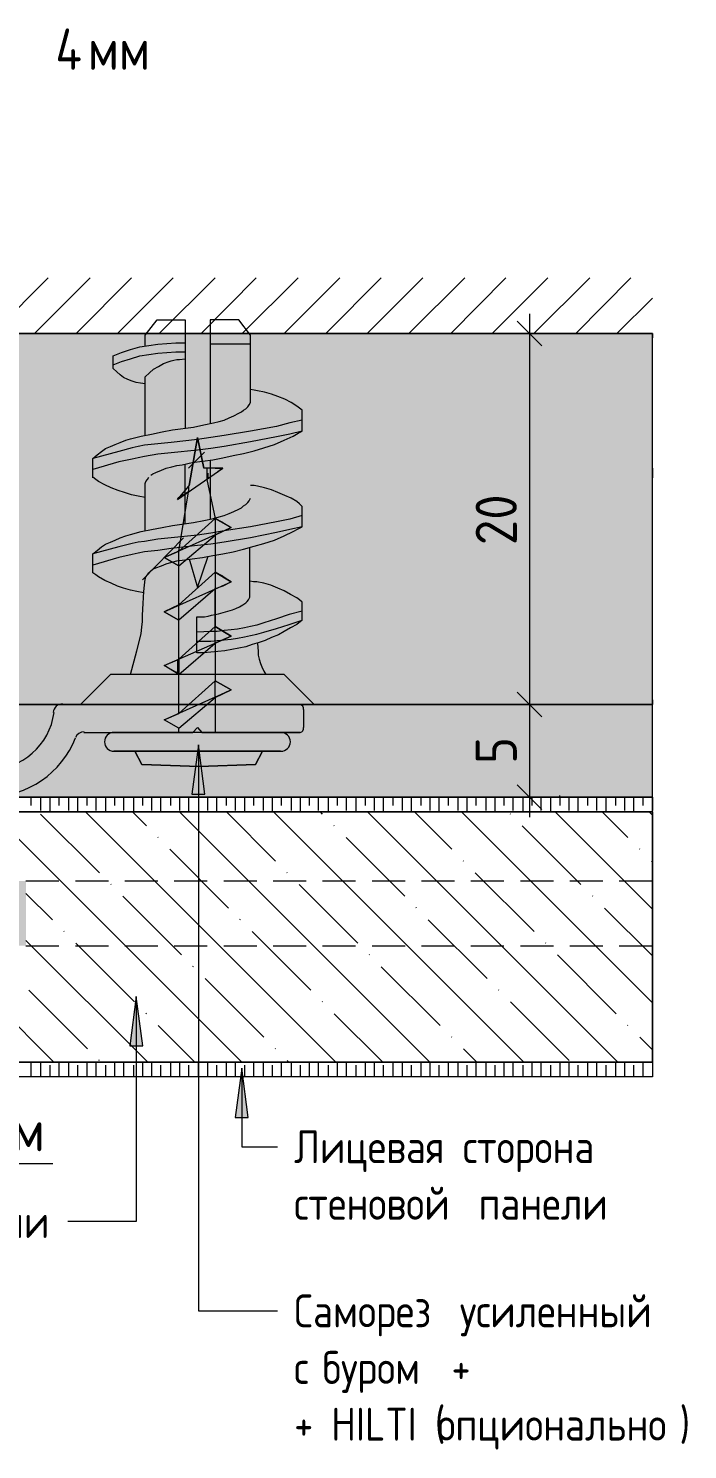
# Model space of a CAD drawing. Header units: millimetres. Extents: x 2518 to 53621, y 2061 to 18648.
# Drawn here: x 20633 to 22633, y 2170 to 6484 of the extents above; entities that cross this region are included whole.
import ezdxf

# ---------------------------------------------------------------- set-up
doc = ezdxf.new("R2010")
doc.units = ezdxf.units.MM
doc.linetypes.add('ADSK_Штрих_ш2 п1', pattern=[150, 100, -50])
for name, color, linetype, lineweight in [('A-ANNO-DIMS', 7, 'Continuous', 9), ('A-ANNO-DIMS-50', 7, 'Continuous', 9), ('A-DETL', 7, 'Continuous', 9), ('A-DETL-5', 7, 'ADSK_Штрих_ш2 п1', 9), ('A-DETL-6', 7, 'Continuous', 5), ('A-DETL-GENF', 7, 'Continuous', 9), ('G-ANNO-TEXT', 7, 'Continuous', 9)]:
    doc.layers.add(name, color=color, linetype=linetype, lineweight=lineweight)
doc.layers.add('A-DETL-GENF-1', color=7, linetype='Continuous', lineweight=9, true_color=0xd2d2d2)
doc.layers.add('A-DETL-GENF-12', color=7, linetype='Continuous', lineweight=9, true_color=0xeeeeee)
doc.styles.add('GOST Common_10', font='GOST_Common.ttf', dxfattribs={"width": 0.9, "height": 100})
doc.styles.add('GOST Common_9', font='GOST_Common.ttf', dxfattribs={"width": 0.9, "height": 125})
doc.styles.add('ISOCPEUR', font='isocpeur.ttf', dxfattribs={"width": 0.9, "height": 125})
doc.dimstyles.new('ISO-2_5_0_9К_БОЛЬШОЙ', dxfattribs={"dimscale": 304.8, "dimtxt": 124.497647, "dimasz": 0.246063, "dimexe": 0.19685, "dimexo": 0.492126, "dimgap": 0, "dimtad": 1, "dimdec": 0, "dimrnd": 10, "dimzin": 0, "dimdsep": 46, "dimtxsty": 'ISOCPEUR', "dimblk1": 'OBLIQUE', "dimblk2": 'OBLIQUE', "dimsah": 1, "dimcen": 0.09, "dimdle": 0.19685, "dimazin": 0, "dimtfac": 1, "dimtdec": 4, "dimtix": 1, "dimtmove": 0, "dimatfit": 3, "dimfxl": 1, "dimtvp": 1, "dimtolj": 1, "dimtzin": 0, "dimarcsym": 2})
doc.dimstyles.new('ISO-2_5_0_9К_БОЛЬШОЙ_1', dxfattribs={"dimscale": 304.8, "dimtxt": 124.497647, "dimasz": 0.246063, "dimexe": 0.19685, "dimexo": 0.492126, "dimgap": 0, "dimtad": 1, "dimdec": 0, "dimrnd": 10, "dimzin": 0, "dimdsep": 46, "dimtxsty": 'ISOCPEUR', "dimblk1": 'OBLIQUE', "dimblk2": 'OBLIQUE', "dimsah": 1, "dimcen": 0.09, "dimdle": 0.19685, "dimazin": 0, "dimtfac": 1, "dimtdec": 4, "dimtix": 1, "dimtmove": 1, "dimatfit": 3, "dimfxl": 1, "dimtvp": 1, "dimtolj": 1, "dimtzin": 0, "dimarcsym": 2})

# ---------------------------------------------------------------- blocks, each defined once
blk = doc.blocks.new('DIMBLOCK35-Узел 8')
at = {"layer": 'A-ANNO-DIMS-50'}
for p, q in [((22153.1, 4491.3), (22153.1, 4089.8)), ((22056.1, 4431.3), (22213.1, 4431.3)), ((22153.1, 4431.3), (22056.1, 4431.3)), ((22056.1, 4149.8), (22213.1, 4149.8)), ((22153.1, 4149.8), (22056.1, 4149.8))]:
    blk.add_line(p, q, dxfattribs=at)
at = {"layer": 'A-ANNO-DIMS-50', "lineweight": 20}
for p, q in [((22153.1, 4431.3), (22115.6, 4468.8)), ((22153.1, 4431.3), (22190.6, 4393.8)), ((22153.1, 4149.8), (22115.6, 4187.3)), ((22153.1, 4149.8), (22190.6, 4112.3))]:
    blk.add_line(p, q, dxfattribs=at)
at = {"layer": 'A-ANNO-DIMS-50', "color": 0, "insert": (21989.8, 4251.1), "char_height": 125, "width": 94.81, "attachment_point": 1, "rotation": 90, "line_spacing_factor": 1.149209, "style": 'ISOCPEUR'}
blk.add_mtext('5\\fISOCPEUR|b0|i0|c254|p34|;\\W.9;\u202c', dxfattribs=at)
blk = doc.blocks.new('_Oblique')
at = {"color": 0, "linetype": 'ByBlock', "lineweight": -2}
blk.add_line((-0.5, -0.5), (0.5, 0.5), dxfattribs=at)
blk = doc.blocks.new('DIMBLOCK37-Узел 8')
at = {"layer": 'A-ANNO-DIMS-50'}
for p, q in [((19556.6, 3267.5), (19556.6, 2977.1)), ((19556.6, 3037.1), (19556.6, 3267.5)), ((19781, 3267.5), (19781, 2977.1)), ((19781, 3037.1), (19781, 3267.5)), ((19496.6, 3037.1), (19841, 3037.1)), ((19766.6, 3037.1), (19668.8, 3037.1)), ((20707.2, 3037.1), (19766.6, 3037.1))]:
    blk.add_line(p, q, dxfattribs=at)
at = {"layer": 'A-ANNO-DIMS-50', "lineweight": 20}
for p, q in [((19556.6, 3037.1), (19594.1, 3074.6)), ((19781, 3037.1), (19818.5, 3074.6)), ((19556.6, 3037.1), (19519.1, 2999.6)), ((19781, 3037.1), (19743.5, 2999.6))]:
    blk.add_line(p, q, dxfattribs=at)
at = {"layer": 'A-ANNO-DIMS-50', "color": 0, "insert": (19816.6, 3200.4), "char_height": 125, "width": 1068.764, "attachment_point": 1, "line_spacing_factor": 1.149209, "style": 'ISOCPEUR'}
blk.add_mtext('Руст - 4 мм', dxfattribs=at)
blk = doc.blocks.new('DIMBLOCK39-Узел 8')
at = {"layer": 'A-ANNO-DIMS-50'}
for p, q in [((22153.1, 5617.4), (22153.1, 4371.3)), ((22056.1, 5557.4), (22213.1, 5557.4)), ((22153.1, 5557.4), (22056.1, 5557.4)), ((22056.1, 4431.3), (22213.1, 4431.3)), ((22153.1, 4431.3), (22056.1, 4431.3))]:
    blk.add_line(p, q, dxfattribs=at)
at = {"layer": 'A-ANNO-DIMS-50', "lineweight": 20}
for p, q in [((22153.1, 5557.4), (22115.6, 5594.9)), ((22153.1, 5557.4), (22190.6, 5519.9)), ((22153.1, 4431.3), (22115.6, 4468.8)), ((22153.1, 4431.3), (22190.6, 4393.8))]:
    blk.add_line(p, q, dxfattribs=at)
at = {"layer": 'A-ANNO-DIMS-50', "color": 0, "insert": (21989.8, 4915.4), "char_height": 125, "width": 189.619, "attachment_point": 1, "rotation": 90, "line_spacing_factor": 1.149209, "style": 'ISOCPEUR'}
blk.add_mtext('20\\fISOCPEUR|b0|i0|c254|p34|;\\W.9;\u202c', dxfattribs=at)

msp = doc.modelspace()

# ---------------------------------------------------------------- hatches: boundary and pattern name
at = {"layer": 'A-DETL-GENF'}
h = msp.add_hatch(dxfattribs=at)
h.set_pattern_fill('FP_10', color=256, style=0, pattern_type=2)
h.set_pattern_definition([(135, (19778.85, 0), (-142.561, -142.561), []), (135, (19921.42, 0), (-142.561, -142.561), [252.016, -50.403, 1.676, -48.727])])
h.paths.add_polyline_path([(19825.452, 3345.4839), (22526.3187, 3345.4839), (22526.3187, 4105.3673), (20007.4853, 4105.3673), (20007.4853, 3895.8173), (20625.552, 3895.8173), (20625.552, 3698.9673), (19825.452, 3698.9673)])
at = {"layer": 'A-DETL-GENF-1'}
h = msp.add_hatch(dxfattribs=at)
h.set_pattern_fill('FP_9', color=256, style=0, pattern_type=2)
h.set_pattern_definition([(0, (19778.853, 0), (60.96, 15.24), [5.029, -40.691, 5.029, -40.691, -243.84]), (0, (19778.853, 0), (60.96, 15.24), [-91.44, 5.029, -86.411, 5.029, -40.691, -106.68]), (0, (19778.853, 0), (60.96, 15.24), [-228.6, 5.029, -25.451, 5.029, -71.171]), (120, (19801.713, 7.62), (-43.678227, 45.17291), [5.029, -40.691, 5.029, -40.691, -243.84]), (120, (19801.713, 7.62), (-43.678227, 45.17291), [-91.44, 5.029, -86.411, 5.029, -40.691, -106.68]), (120, (19801.713, 7.62), (-43.678227, 45.17291), [-228.6, 5.029, -25.451, 5.029, -71.171]), (240, (19809.333, 38.1), (-17.281773, -60.41291), [5.029, -40.691, 5.029, -40.691, -243.84]), (240, (19809.333, 38.1), (-17.281773, -60.41291), [-91.44, 5.029, -86.411, 5.029, -40.691, -106.68]), (240, (19809.333, 38.1), (-17.281773, -60.41291), [-228.6, 5.029, -25.451, 5.029, -71.171])])
h.paths.add_polyline_path([(20007.4853, 4431.3339), (22526.3187, 4431.3339), (22526.3187, 5557.4006), (16811.3187, 5557.4006), (16811.3187, 4431.3339), (19330.152, 4431.3339)])
at = {"layer": 'A-DETL-GENF-12'}
msp.add_hatch(color=256, dxfattribs=at).paths.add_polyline_path([(20007.4853, 3698.9673), (20625.552, 3698.9673), (20625.552, 3895.8173), (20007.4853, 3895.8173), (20007.4853, 4149.8173), (22526.3187, 4149.8173), (22526.3187, 4431.3339), (16811.3187, 4431.3339), (16811.3187, 4149.8173), (19330.152, 4149.8173), (19330.152, 3895.8173), (18712.0853, 3895.8173), (18712.0853, 3698.9673), (19825.452, 3698.9673)])
at = {"layer": 'G-ANNO-TEXT'}
for points in [[(21148.86, 4308.8529), (21129.1121, 4158.8529), (21168.6079, 4158.8529)], [(20960.2955, 3545.2825), (20940.5476, 3395.2825), (20980.0434, 3395.2825)], [(21279.941, 3327.8887), (21260.1931, 3177.8887), (21299.6889, 3177.8887)]]:
    msp.add_hatch(color=256, dxfattribs=at).paths.add_polyline_path(points)

# ---------------------------------------------------------------- linework, layer by layer
at = {"layer": 'A-DETL'}
for p, q in [((20523.952, 5557.4006), (20693.2853, 5726.7339)), ((20650.952, 5557.4006), (20820.2853, 5726.7339)), ((20777.952, 5557.4006), (20945.1687, 5726.7339)), ((20902.8353, 5557.4006), (21072.1687, 5726.7339)), ((21029.8353, 5557.4006), (21199.1687, 5726.7339)), ((21156.8353, 5557.4006), (21324.052, 5726.7339)), ((21281.7187, 5557.4006), (21451.052, 5726.7339)), ((21408.7187, 5557.4006), (21578.052, 5726.7339)), ((21535.7187, 5557.4006), (21702.9353, 5726.7339)), ((21660.602, 5557.4006), (21829.9353, 5726.7339)), ((21787.602, 5557.4006), (21956.9353, 5726.7339)), ((21914.602, 5557.4006), (22081.8187, 5726.7339)), ((22039.4853, 5557.4006), (22208.8187, 5726.7339)), ((22166.4853, 5557.4006), (22335.8187, 5726.7339)), ((22293.4853, 5557.4006), (22460.702, 5726.7339)), ((22418.3687, 5557.4006), (22526.3187, 5665.3506)), ((20987.502, 5553.1673), (21023.4853, 5599.7339)), ((21023.4853, 5599.7339), (21108.152, 5599.7339)), ((21108.152, 5599.7339), (21108.152, 5271.6506)), ((21271.1353, 5599.7339), (21184.352, 5599.7339)), ((21184.352, 5599.7339), (21184.352, 5284.1994)), ((21307.1187, 5553.1673), (21271.1353, 5599.7339)), ((22526.3187, 5557.4006), (16811.3187, 5557.4006)), ((16811.3187, 5557.4006), (22526.3187, 5557.4006)), ((20987.502, 5519.3006), (20987.502, 5553.1673)), ((20998.0853, 5521.4173), (21025.602, 5525.6506)), ((21025.602, 5525.6506), (21053.1187, 5527.7673)), ((21053.1187, 5527.7673), (21080.6353, 5529.8839)), ((21080.6353, 5529.8839), (21108.152, 5529.8839)), ((21307.1187, 5525.6506), (21184.352, 5525.6506)), ((21307.1187, 5347.8506), (21307.1187, 5553.1673)), ((22526.3187, 4431.3339), (22526.3187, 5557.4006)), ((22526.3187, 5557.4006), (22526.3187, 5544.7006)), ((22526.3187, 5544.7006), (22526.3187, 5557.4006)), ((20890.1353, 5489.6673), (20915.5353, 5500.2506)), ((20890.1353, 5451.5673), (20890.1353, 5489.6673)), ((20915.5353, 5500.2506), (20943.052, 5508.7173)), ((20915.5353, 5472.7339), (20943.052, 5481.2006)), ((20943.052, 5508.7173), (20970.5687, 5517.1839)), ((20943.052, 5481.2006), (20970.5687, 5489.6673)), ((20970.5687, 5517.1839), (20998.0853, 5521.4173)), ((20970.5687, 5489.6673), (20998.0853, 5493.9006)), ((20998.0853, 5493.9006), (21025.602, 5498.1339)), ((21025.602, 5498.1339), (21053.1187, 5500.2506)), ((21053.1187, 5500.2506), (21080.6353, 5502.3673)), ((21080.6353, 5502.3673), (21108.152, 5502.3673)), ((21091.2187, 5479.0839), (21108.152, 5481.2006)), ((20890.1353, 5462.1506), (20915.5353, 5472.7339)), ((20900.7187, 5440.9839), (20890.1353, 5451.5673)), ((20911.302, 5432.5173), (20900.7187, 5440.9839)), ((20987.502, 5426.1673), (21000.202, 5438.8673)), ((21000.202, 5438.8673), (21012.902, 5449.4506)), ((21012.902, 5449.4506), (21027.7187, 5457.9173)), ((21027.7187, 5457.9173), (21042.5353, 5466.3839)), ((21042.5353, 5466.3839), (21059.4687, 5472.7339)), ((21059.4687, 5472.7339), (21065.8187, 5474.8506)), ((21065.8187, 5474.8506), (21074.2853, 5476.9673)), ((21074.2853, 5476.9673), (21082.752, 5479.0839)), ((21082.752, 5479.0839), (21091.2187, 5479.0839)), ((20921.8853, 5424.0506), (20911.302, 5432.5173)), ((20934.5853, 5417.7006), (20921.8853, 5424.0506)), ((20947.2853, 5413.4673), (20934.5853, 5417.7006)), ((20959.9853, 5409.2339), (20947.2853, 5413.4673)), ((20972.6853, 5407.1173), (20959.9853, 5409.2339)), ((20987.502, 5405.0006), (20972.6853, 5407.1173)), ((20987.502, 5248.3673), (20987.502, 5426.1673)), ((21317.702, 5385.9506), (21307.1187, 5388.0673)), ((21328.2853, 5383.8339), (21317.702, 5385.9506)), ((21349.452, 5379.6006), (21328.2853, 5383.8339)), ((21370.6187, 5373.2506), (21349.452, 5379.6006)), ((21389.6687, 5366.9006), (21370.6187, 5373.2506)), ((21410.8353, 5358.4339), (21389.6687, 5366.9006)), ((21429.8853, 5347.8506), (21410.8353, 5358.4339)), ((21241.502, 5301.2839), (21256.3187, 5307.6339)), ((21256.3187, 5307.6339), (21271.1353, 5316.1006)), ((21271.1353, 5316.1006), (21279.602, 5320.3339)), ((21279.602, 5320.3339), (21285.952, 5324.5673)), ((21285.952, 5324.5673), (21292.302, 5328.8006)), ((21292.302, 5328.8006), (21298.652, 5335.1506)), ((21298.652, 5335.1506), (21302.8853, 5341.5006)), ((21302.8853, 5341.5006), (21307.1187, 5347.8506)), ((21446.8187, 5337.2673), (21429.8853, 5347.8506)), ((21455.2853, 5330.9173), (21446.8187, 5337.2673)), ((21463.752, 5324.5673), (21455.2853, 5330.9173)), ((21463.752, 5261.0673), (21463.752, 5324.5673)), ((21038.302, 5258.9506), (21070.052, 5265.3006)), ((21070.052, 5265.3006), (21133.552, 5273.7673)), ((21133.552, 5273.7673), (21165.302, 5280.1173)), ((21165.302, 5280.1173), (21194.9353, 5286.4673)), ((21194.9353, 5286.4673), (21211.8687, 5290.7006)), ((21211.8687, 5290.7006), (21226.6853, 5294.9339)), ((21226.6853, 5294.9339), (21241.502, 5301.2839)), ((21385.4353, 5275.8839), (21307.1187, 5261.0673)), ((21425.652, 5286.4673), (21385.4353, 5275.8839)), ((21463.752, 5294.9339), (21425.652, 5286.4673)), ((20881.6687, 5214.5006), (20896.4853, 5220.8506)), ((20896.4853, 5220.8506), (20911.302, 5227.2006)), ((20911.302, 5227.2006), (20928.2353, 5233.5506)), ((20928.2353, 5233.5506), (20943.052, 5237.7839)), ((20943.052, 5237.7839), (20974.802, 5246.2506)), ((20974.802, 5246.2506), (21006.552, 5252.6006)), ((21025.602, 5222.9673), (20985.3853, 5218.7339)), ((21006.552, 5252.6006), (21038.302, 5258.9506)), ((21065.8187, 5227.2006), (21025.602, 5222.9673)), ((21146.252, 5235.6673), (21065.8187, 5227.2006)), ((21146.252, 5242.0173), (21120.852, 5095.9673)), ((21120.852, 5095.9673), (21146.252, 5242.0173)), ((21186.4687, 5242.0173), (21146.252, 5235.6673)), ((21165.302, 5148.8839), (21146.252, 5242.0173)), ((21146.252, 5242.0173), (21165.302, 5148.8839)), ((21226.6853, 5248.3673), (21186.4687, 5242.0173)), ((21307.1187, 5261.0673), (21226.6853, 5248.3673)), ((21307.1187, 5229.3173), (21226.6853, 5214.5006)), ((21385.4353, 5244.1339), (21307.1187, 5229.3173)), ((21347.3353, 5210.2673), (21379.0853, 5220.8506)), ((21379.0853, 5220.8506), (21408.7187, 5233.5506)), ((21425.652, 5252.6006), (21385.4353, 5244.1339)), ((21408.7187, 5233.5506), (21436.2353, 5246.2506)), ((21463.752, 5261.0673), (21425.652, 5252.6006)), ((21436.2353, 5246.2506), (21451.052, 5254.7173)), ((21451.052, 5254.7173), (21463.752, 5261.0673)), ((20907.0687, 5199.6839), (20828.752, 5178.5173)), ((20828.752, 5178.5173), (20841.452, 5189.1006)), ((20828.752, 5121.3673), (20828.752, 5178.5173)), ((20841.452, 5189.1006), (20854.152, 5199.6839)), ((20854.152, 5199.6839), (20866.852, 5208.1506)), ((20866.852, 5208.1506), (20881.6687, 5214.5006)), ((20947.2853, 5210.2673), (20907.0687, 5199.6839)), ((20966.3353, 5214.5006), (20947.2853, 5210.2673)), ((20966.3353, 5180.6339), (20947.2853, 5176.4006)), ((20985.3853, 5218.7339), (20966.3353, 5214.5006)), ((20985.3853, 5184.8673), (20966.3353, 5180.6339)), ((21025.602, 5191.2173), (20985.3853, 5184.8673)), ((21065.8187, 5195.4506), (21025.602, 5191.2173)), ((21146.252, 5203.9173), (21065.8187, 5195.4506)), ((21118.7353, 5148.8839), (21167.4187, 5197.5673)), ((21186.4687, 5208.1506), (21146.252, 5203.9173)), ((21226.6853, 5214.5006), (21186.4687, 5208.1506)), ((21192.8187, 5174.2839), (21222.452, 5180.6339)), ((21222.452, 5180.6339), (21254.202, 5186.9839)), ((21254.202, 5186.9839), (21285.952, 5193.3339)), ((21285.952, 5193.3339), (21317.702, 5201.8006)), ((21317.702, 5201.8006), (21347.3353, 5210.2673)), ((20907.0687, 5167.9339), (20828.752, 5144.6506)), ((20828.752, 5134.0673), (20828.752, 5148.8839)), ((20828.752, 5119.2506), (20828.752, 5134.0673)), ((20947.2853, 5176.4006), (20907.0687, 5167.9339)), ((21010.7853, 5131.9506), (21019.252, 5136.1839)), ((21019.252, 5136.1839), (21036.1853, 5142.5339)), ((21036.1853, 5142.5339), (21051.002, 5148.8839)), ((21051.002, 5148.8839), (21067.9353, 5153.1173)), ((21067.9353, 5153.1173), (21082.752, 5157.3506)), ((21082.752, 5157.3506), (21099.6853, 5159.4673)), ((21084.8687, 5053.6339), (21222.452, 5148.8839)), ((21099.6853, 5159.4673), (21129.3187, 5165.8173)), ((21108.152, 4981.6673), (21108.152, 5161.5839)), ((21129.3187, 5165.8173), (21160.975, 5170.0381)), ((21160.975, 5170.0381), (21192.8187, 5174.2839)), ((21222.452, 5148.8839), (21165.302, 5148.8839)), ((21173.7687, 5148.8839), (21173.7687, 5115.0173)), ((21199.1687, 5148.8839), (21173.7687, 5148.8839)), ((21178.002, 5119.2506), (21178.002, 5134.0673)), ((21184.352, 5172.1673), (21184.352, 4994.2161)), ((21199.1687, 5148.8839), (21207.6353, 5148.8839)), ((21207.6353, 5148.8839), (21222.452, 5148.8839)), ((21222.452, 5148.8839), (21207.6353, 5138.3006)), ((22526.3187, 5134.0673), (22526.3187, 5148.8839)), ((22526.3187, 5148.8839), (22526.3187, 5134.0673)), ((22526.3187, 5119.2506), (22526.3187, 5134.0673)), ((22526.3187, 5134.0673), (22526.3187, 5119.2506)), ((20837.2187, 5115.0173), (20828.752, 5121.3673)), ((20845.6853, 5108.6673), (20837.2187, 5115.0173)), ((20864.7353, 5098.0839), (20845.6853, 5108.6673)), ((20883.7853, 5089.6173), (20864.7353, 5098.0839)), ((20987.502, 5102.3173), (20989.6187, 5108.6673)), ((20987.502, 4958.3839), (20987.502, 5102.3173)), ((20989.6187, 5108.6673), (20993.852, 5115.0173)), ((20993.852, 5115.0173), (20998.0853, 5121.3673)), ((21004.4353, 5127.7173), (21010.7853, 5131.9506)), ((21118.7353, 5093.8506), (21091.2187, 5062.1006)), ((21120.852, 5095.9673), (21118.7353, 5093.8506)), ((21118.7353, 5093.8506), (21118.7353, 5076.9173)), ((21173.7687, 5115.0173), (21199.1687, 4996.4839)), ((21173.7687, 5115.0173), (21199.1687, 4996.4839)), ((21317.702, 5095.9673), (21307.1187, 5095.9673)), ((21328.2853, 5093.8506), (21317.702, 5095.9673)), ((21349.452, 5089.6173), (21328.2853, 5093.8506)), ((22526.3187, 4446.1506), (22526.3187, 5119.2506)), ((20904.952, 5081.1506), (20883.7853, 5089.6173)), ((20924.002, 5074.8006), (20904.952, 5081.1506)), ((20945.1687, 5068.4506), (20924.002, 5074.8006)), ((20966.3353, 5064.2173), (20945.1687, 5068.4506)), ((20987.502, 5059.9839), (20966.3353, 5064.2173)), ((21084.8687, 5053.6339), (21089.102, 5059.9839)), ((21089.102, 5057.8673), (21084.8687, 5053.6339)), ((21089.102, 4897.0006), (21118.7353, 5076.9173)), ((21089.102, 4897.0006), (21118.7353, 5076.9173)), ((21091.2187, 5062.1006), (21089.102, 5059.9839)), ((21091.2187, 5059.9839), (21089.102, 5057.8673)), ((21118.7353, 5076.9173), (21091.2187, 5059.9839)), ((21298.652, 5045.1673), (21302.8853, 5049.4006)), ((21302.8853, 5049.4006), (21307.1187, 5057.8673)), ((21370.6187, 5083.2673), (21349.452, 5089.6173)), ((21389.6687, 5074.8006), (21370.6187, 5083.2673)), ((21410.8353, 5066.3339), (21389.6687, 5074.8006)), ((21429.8853, 5057.8673), (21410.8353, 5066.3339)), ((21446.8187, 5047.2839), (21429.8853, 5057.8673)), ((21211.8687, 5000.7173), (21226.6853, 5004.9506)), ((21226.6853, 5004.9506), (21241.502, 5011.3006)), ((21241.502, 5011.3006), (21256.3187, 5017.6506)), ((21256.3187, 5017.6506), (21271.1353, 5024.0006)), ((21271.1353, 5024.0006), (21279.602, 5028.2339)), ((21279.602, 5028.2339), (21285.952, 5034.5839)), ((21285.952, 5034.5839), (21292.302, 5038.8173)), ((21292.302, 5038.8173), (21298.652, 5045.1673)), ((21463.752, 5004.9506), (21425.652, 4994.3673)), ((21455.2853, 5040.9339), (21446.8187, 5047.2839)), ((21463.752, 5032.4673), (21455.2853, 5040.9339)), ((21463.752, 4971.0839), (21463.752, 5032.4673)), ((20974.802, 4956.2673), (21006.552, 4962.6173)), ((21006.552, 4962.6173), (21038.302, 4968.9673)), ((21038.302, 4968.9673), (21070.052, 4975.3173)), ((21044.652, 4877.9506), (21247.852, 4968.9673)), ((21070.052, 4975.3173), (21133.552, 4983.7839)), ((21199.1687, 4996.4839), (21089.102, 4897.0006)), ((21133.552, 4983.7839), (21165.302, 4990.1339)), ((21165.302, 4990.1339), (21194.9353, 4996.4839)), ((21194.9353, 4996.4839), (21211.8687, 5000.7173)), ((21222.452, 4983.7839), (21199.1687, 4996.4839)), ((21199.1687, 4996.4839), (21199.1687, 4945.6839)), ((21247.852, 4968.9673), (21199.1687, 4996.4839)), ((21199.1687, 4996.4839), (21247.852, 4968.9673)), ((21247.852, 4968.9673), (21199.1687, 4945.6839)), ((21222.452, 4983.7839), (21247.852, 4968.9673)), ((21307.1187, 4971.0839), (21226.6853, 4958.3839)), ((21385.4353, 4985.9006), (21307.1187, 4971.0839)), ((21425.652, 4994.3673), (21385.4353, 4985.9006)), ((21425.652, 4962.6173), (21385.4353, 4954.1506)), ((21463.752, 4971.0839), (21425.652, 4962.6173)), ((21436.2353, 4956.2673), (21451.052, 4964.7339)), ((21451.052, 4964.7339), (21463.752, 4971.0839)), ((20866.852, 4918.1673), (20881.6687, 4924.5173)), ((20881.6687, 4924.5173), (20896.4853, 4930.8673)), ((20896.4853, 4930.8673), (20911.302, 4937.2173)), ((20947.2853, 4920.2839), (20907.0687, 4909.7006)), ((20911.302, 4937.2173), (20928.2353, 4943.5673)), ((20928.2353, 4943.5673), (20943.052, 4947.8006)), ((20943.052, 4947.8006), (20974.802, 4956.2673)), ((20966.3353, 4924.5173), (20947.2853, 4920.2839)), ((20985.3853, 4926.6339), (20966.3353, 4924.5173)), ((20979.0353, 4810.2173), (21103.9187, 4937.2173)), ((21025.602, 4932.9839), (20985.3853, 4926.6339)), ((21065.8187, 4937.2173), (21025.602, 4932.9839)), ((21146.252, 4945.6839), (21065.8187, 4937.2173)), ((21089.102, 4852.5506), (21199.1687, 4945.6839)), ((21186.4687, 4952.0339), (21146.252, 4945.6839)), ((21226.6853, 4958.3839), (21186.4687, 4952.0339)), ((21226.6853, 4924.5173), (21186.4687, 4918.1673)), ((21199.1687, 4945.6839), (21199.1687, 4833.5006)), ((21199.1687, 4945.6839), (21199.1687, 4833.5006)), ((21307.1187, 4937.2173), (21226.6853, 4924.5173)), ((21385.4353, 4954.1506), (21307.1187, 4937.2173)), ((21317.702, 4911.8173), (21347.3353, 4920.2839)), ((21347.3353, 4920.2839), (21379.0853, 4930.8673)), ((21379.0853, 4930.8673), (21408.7187, 4943.5673)), ((21408.7187, 4943.5673), (21436.2353, 4956.2673)), ((20907.0687, 4909.7006), (20828.752, 4888.5339)), ((20828.752, 4888.5339), (20841.452, 4899.1173)), ((20828.752, 4831.3839), (20828.752, 4888.5339)), ((20907.0687, 4877.9506), (20828.752, 4854.6673)), ((20841.452, 4899.1173), (20854.152, 4909.7006)), ((20854.152, 4909.7006), (20866.852, 4918.1673)), ((20947.2853, 4886.4173), (20907.0687, 4877.9506)), ((20966.3353, 4890.6506), (20947.2853, 4886.4173)), ((20985.3853, 4894.8839), (20966.3353, 4890.6506)), ((21025.602, 4899.1173), (20985.3853, 4894.8839)), ((21065.8187, 4905.4673), (21025.602, 4899.1173)), ((21089.102, 4897.0006), (21044.652, 4877.9506)), ((21044.652, 4877.9506), (21089.102, 4897.0006)), ((21089.102, 4897.0006), (21044.652, 4877.9506)), ((21044.652, 4877.9506), (21089.102, 4897.0006)), ((21044.652, 4877.9506), (21089.102, 4852.5506)), ((21089.102, 4852.5506), (21044.652, 4877.9506)), ((21089.102, 4852.5506), (21044.652, 4877.9506)), ((21146.252, 4913.9339), (21065.8187, 4905.4673)), ((21089.102, 4852.5506), (21089.102, 4897.0006)), ((21129.3187, 4873.7173), (21161.0687, 4877.9506)), ((21186.4687, 4918.1673), (21146.252, 4913.9339)), ((21146.252, 4786.9339), (21178.002, 4882.1839)), ((21161.0687, 4877.9506), (21192.8187, 4884.3006)), ((21192.8187, 4884.3006), (21222.452, 4888.5339)), ((21222.452, 4888.5339), (21254.202, 4894.8839)), ((21254.202, 4894.8839), (21285.952, 4903.3506)), ((21285.952, 4903.3506), (21317.702, 4911.8173)), ((21305.002, 4757.3006), (21305.002, 4907.5839)), ((20998.0853, 4831.3839), (21004.4353, 4837.7339)), ((21004.4353, 4837.7339), (21010.7853, 4841.9673)), ((21010.7853, 4841.9673), (21019.252, 4846.2006)), ((21019.252, 4846.2006), (21036.1853, 4852.5506)), ((21036.1853, 4852.5506), (21051.002, 4858.9006)), ((21051.002, 4858.9006), (21067.9353, 4863.1339)), ((21067.9353, 4863.1339), (21082.752, 4867.3673)), ((21082.752, 4867.3673), (21099.6853, 4869.4839)), ((21089.102, 4734.0173), (21089.102, 4852.5506)), ((21089.102, 4734.0173), (21089.102, 4852.5506)), ((21199.1687, 4833.5006), (21089.102, 4734.0173)), ((21099.6853, 4869.4839), (21129.3187, 4873.7173)), ((21120.852, 4873.7173), (21146.252, 4786.9339)), ((21199.1687, 4833.5006), (21199.1687, 4782.7006)), ((21222.452, 4820.8006), (21199.1687, 4833.5006)), ((21247.852, 4803.8673), (21199.1687, 4833.5006)), ((21199.1687, 4833.5006), (21247.852, 4803.8673)), ((20837.2187, 4825.0339), (20828.752, 4831.3839)), ((20845.6853, 4818.6839), (20837.2187, 4825.0339)), ((20864.7353, 4808.1006), (20845.6853, 4818.6839)), ((20883.7853, 4799.6339), (20864.7353, 4808.1006)), ((20902.8353, 4791.1673), (20883.7853, 4799.6339)), ((20921.8853, 4784.8173), (20902.8353, 4791.1673)), ((20983.2687, 4774.2339), (20985.3853, 4793.2839)), ((20985.3853, 4793.2839), (20987.502, 4812.3339)), ((20987.502, 4812.3339), (20989.6187, 4818.6839)), ((20989.6187, 4818.6839), (20993.852, 4825.0339)), ((20993.852, 4825.0339), (20998.0853, 4831.3839)), ((21044.652, 4712.8506), (21247.852, 4803.8673)), ((21222.452, 4791.1673), (21199.1687, 4782.7006)), ((21222.452, 4820.8006), (21247.852, 4803.8673)), ((21247.852, 4803.8673), (21222.452, 4791.1673)), ((21315.5853, 4803.8673), (21305.002, 4805.9839)), ((21326.1687, 4803.8673), (21315.5853, 4803.8673)), ((21347.3353, 4799.6339), (21326.1687, 4803.8673)), ((21368.502, 4793.2839), (21347.3353, 4799.6339)), ((21389.6687, 4784.8173), (21368.502, 4793.2839)), ((20943.052, 4778.4673), (20921.8853, 4784.8173)), ((20962.102, 4774.2339), (20943.052, 4778.4673)), ((20983.2687, 4770.0006), (20962.102, 4774.2339)), ((20981.152, 4738.2506), (20983.2687, 4774.2339)), ((21199.1687, 4782.7006), (21089.102, 4687.4506)), ((21199.1687, 4668.4006), (21199.1687, 4782.7006)), ((21199.1687, 4782.7006), (21199.1687, 4668.4006)), ((21296.5353, 4744.6006), (21300.7687, 4748.8339)), ((21300.7687, 4748.8339), (21302.8853, 4753.0673)), ((21302.8853, 4753.0673), (21305.002, 4757.3006)), ((21408.7187, 4776.3506), (21389.6687, 4784.8173)), ((21427.7687, 4765.7673), (21408.7187, 4776.3506)), ((21446.8187, 4755.1839), (21427.7687, 4765.7673)), ((21455.2853, 4748.8339), (21446.8187, 4755.1839)), ((21463.752, 4742.4839), (21455.2853, 4748.8339)), ((20979.0353, 4702.2673), (20981.152, 4738.2506)), ((21089.102, 4734.0173), (21044.652, 4712.8506)), ((21044.652, 4712.8506), (21089.102, 4734.0173)), ((21089.102, 4734.0173), (21044.652, 4712.8506)), ((21044.652, 4712.8506), (21089.102, 4687.4506)), ((21089.102, 4687.4506), (21044.652, 4712.8506)), ((21089.102, 4687.4506), (21044.652, 4712.8506)), ((21089.102, 4687.4506), (21089.102, 4734.0173)), ((21188.5853, 4702.2673), (21199.1687, 4704.3839)), ((21199.1687, 4704.3839), (21209.752, 4706.5006)), ((21209.752, 4706.5006), (21230.9187, 4712.8506)), ((21230.9187, 4712.8506), (21252.0853, 4719.2006)), ((21252.0853, 4719.2006), (21262.6687, 4723.4339)), ((21262.6687, 4723.4339), (21273.252, 4727.6673)), ((21273.252, 4727.6673), (21283.8353, 4734.0173)), ((21283.8353, 4734.0173), (21292.302, 4740.3673)), ((21292.302, 4740.3673), (21296.5353, 4744.6006)), ((21423.5353, 4704.3839), (21385.4353, 4691.6839)), ((21463.752, 4714.9673), (21423.5353, 4704.3839)), ((21463.752, 4687.4506), (21463.752, 4742.4839)), ((20974.802, 4647.2339), (20976.9187, 4666.2839)), ((20976.9187, 4666.2839), (20979.0353, 4683.2173)), ((20979.0353, 4683.2173), (20979.0353, 4702.2673)), ((21089.102, 4568.9173), (21089.102, 4687.4506)), ((21089.102, 4568.9173), (21089.102, 4687.4506)), ((21199.1687, 4668.4006), (21089.102, 4568.9173)), ((21144.1353, 4587.9673), (21144.1353, 4698.0339)), ((21144.1353, 4698.0339), (21167.4187, 4698.0339)), ((21167.4187, 4698.0339), (21178.002, 4700.1506)), ((21178.002, 4700.1506), (21188.5853, 4702.2673)), ((21199.1687, 4617.6006), (21199.1687, 4668.4006)), ((21199.1687, 4668.4006), (21247.852, 4638.7673)), ((21247.852, 4638.7673), (21199.1687, 4668.4006)), ((21199.1687, 4668.4006), (21247.852, 4638.7673)), ((21266.902, 4659.9339), (21247.852, 4657.8173)), ((21288.0687, 4664.1673), (21266.902, 4659.9339)), ((21307.1187, 4668.4006), (21288.0687, 4664.1673)), ((21326.1687, 4672.6339), (21307.1187, 4668.4006)), ((21347.3353, 4678.9839), (21326.1687, 4672.6339)), ((21385.4353, 4691.6839), (21347.3353, 4678.9839)), ((21347.3353, 4651.4673), (21385.4353, 4662.0506)), ((21385.4353, 4662.0506), (21423.5353, 4674.7506)), ((21427.7687, 4664.1673), (21408.7187, 4653.5839)), ((21423.5353, 4674.7506), (21463.752, 4687.4506)), ((21446.8187, 4674.7506), (21427.7687, 4664.1673)), ((21463.752, 4687.4506), (21446.8187, 4674.7506)), ((20962.102, 4594.3173), (20970.5687, 4630.3006)), ((20970.5687, 4630.3006), (20974.802, 4647.2339)), ((21044.652, 4549.8673), (21247.852, 4638.7673)), ((21089.102, 4522.3506), (21199.1687, 4617.6006)), ((21186.4687, 4653.5839), (21144.1353, 4651.4673)), ((21144.1353, 4623.9506), (21186.4687, 4623.9506)), ((21205.5187, 4653.5839), (21186.4687, 4653.5839)), ((21186.4687, 4623.9506), (21205.5187, 4626.0673)), ((21247.852, 4638.7673), (21199.1687, 4617.6006)), ((21199.1687, 4617.6006), (21247.852, 4638.7673)), ((21247.852, 4638.7673), (21199.1687, 4617.6006)), ((21247.852, 4638.7673), (21199.1687, 4617.6006)), ((21199.1687, 4617.6006), (21199.1687, 4503.3006)), ((21199.1687, 4617.6006), (21199.1687, 4503.3006)), ((21226.6853, 4655.7006), (21205.5187, 4653.5839)), ((21205.5187, 4626.0673), (21226.6853, 4628.1839)), ((21247.852, 4657.8173), (21226.6853, 4655.7006)), ((21226.6853, 4628.1839), (21247.852, 4630.3006)), ((21247.852, 4630.3006), (21266.902, 4632.4173)), ((21266.902, 4632.4173), (21288.0687, 4636.6506)), ((21288.0687, 4636.6506), (21307.1187, 4640.8839)), ((21307.1187, 4640.8839), (21326.1687, 4645.1173)), ((21332.5187, 4619.7173), (21311.352, 4613.3673)), ((21326.1687, 4645.1173), (21347.3353, 4651.4673)), ((21328.2853, 4617.6006), (21330.402, 4592.2006)), ((21351.5687, 4626.0673), (21332.5187, 4619.7173)), ((21370.6187, 4634.5339), (21351.5687, 4626.0673)), ((21391.7853, 4643.0006), (21370.6187, 4634.5339)), ((21408.7187, 4653.5839), (21391.7853, 4643.0006)), ((20943.052, 4522.3506), (20962.102, 4594.3173)), ((21165.302, 4587.9673), (21144.1353, 4587.9673)), ((21186.4687, 4590.0839), (21165.302, 4587.9673)), ((21207.6353, 4592.2006), (21186.4687, 4590.0839)), ((21228.802, 4594.3173), (21207.6353, 4592.2006)), ((21249.9687, 4598.5506), (21228.802, 4594.3173)), ((21271.1353, 4602.7839), (21249.9687, 4598.5506)), ((21292.302, 4607.0173), (21271.1353, 4602.7839)), ((21311.352, 4613.3673), (21292.302, 4607.0173)), ((21330.402, 4592.2006), (21330.402, 4581.6173)), ((21330.402, 4581.6173), (21332.5187, 4568.9173)), ((21044.652, 4549.8673), (21089.102, 4568.9173)), ((21044.652, 4549.8673), (21084.8687, 4566.8006)), ((21084.8687, 4526.5839), (21044.652, 4549.8673)), ((21089.102, 4522.3506), (21044.652, 4549.8673)), ((21089.102, 4522.3506), (21044.652, 4549.8673)), ((21084.8687, 4526.5839), (21089.102, 4568.9173)), ((21089.102, 4568.9173), (21084.8687, 4566.8006)), ((21084.8687, 4526.5839), (21089.102, 4568.9173)), ((21084.8687, 4566.8006), (21084.8687, 4526.5839)), ((21084.8687, 4566.8006), (21084.8687, 4526.5839)), ((21089.102, 4568.9173), (21089.102, 4522.3506)), ((21332.5187, 4568.9173), (21336.752, 4556.2173)), ((21336.752, 4556.2173), (21340.9853, 4545.6339)), ((21340.9853, 4545.6339), (21347.3353, 4532.9339)), ((21347.3353, 4532.9339), (21353.6853, 4522.3506)), ((20881.6687, 4522.3506), (20790.652, 4431.3339)), ((21408.7187, 4522.3506), (20881.6687, 4522.3506)), ((21089.102, 4522.3506), (21084.8687, 4526.5839)), ((21089.102, 4403.8173), (21089.102, 4522.3506)), ((21089.102, 4403.8173), (21089.102, 4522.3506)), ((21199.1687, 4503.3006), (21089.102, 4403.8173)), ((21199.1687, 4452.5006), (21199.1687, 4503.3006)), ((21199.1687, 4503.3006), (21247.852, 4475.7839)), ((21247.852, 4475.7839), (21199.1687, 4503.3006)), ((21199.1687, 4503.3006), (21247.852, 4475.7839)), ((21499.7353, 4431.3339), (21408.7187, 4522.3506)), ((21044.652, 4384.7673), (21247.852, 4475.7839)), ((21089.102, 4359.3673), (21199.1687, 4452.5006)), ((21089.102, 4431.3339), (21089.102, 4446.1506)), ((21247.852, 4475.7839), (21199.1687, 4452.5006)), ((21199.1687, 4452.5006), (21247.852, 4475.7839)), ((21247.852, 4475.7839), (21199.1687, 4452.5006)), ((21247.852, 4475.7839), (21199.1687, 4452.5006)), ((21199.1687, 4452.5006), (21199.1687, 4346.6673)), ((21199.1687, 4452.5006), (21199.1687, 4346.6673)), ((22526.3187, 4446.1506), (22526.3187, 4431.3339)), ((22526.3187, 4431.3339), (22526.3187, 4446.1506)), ((16811.3187, 4431.3339), (22526.3187, 4431.3339)), ((22526.3187, 4431.3339), (16811.3187, 4431.3339)), ((22526.3187, 4431.3339), (16811.3187, 4431.3339)), ((16811.3187, 4431.3339), (22526.3187, 4431.3339)), ((22526.3187, 4431.3339), (16811.3187, 4431.3339)), ((20729.2687, 4431.3339), (21459.5187, 4431.3339)), ((20731.3853, 4431.3339), (20729.2687, 4431.3339)), ((21459.5187, 4431.3339), (20731.3853, 4431.3339)), ((20731.3853, 4431.3339), (21457.402, 4431.3339)), ((21459.5187, 4431.3339), (20731.3853, 4431.3339)), ((21457.402, 4431.3339), (20731.3853, 4431.3339)), ((20731.3853, 4431.3339), (20733.502, 4431.3339)), ((20733.502, 4431.3339), (21457.402, 4431.3339)), ((21457.402, 4431.3339), (20733.502, 4431.3339)), ((20733.502, 4431.3339), (21457.402, 4431.3339)), ((20733.502, 4431.3339), (21457.402, 4431.3339)), ((20735.6187, 4431.3339), (20733.502, 4431.3339)), ((20735.6187, 4431.3339), (21455.2853, 4431.3339)), ((21457.402, 4431.3339), (20735.6187, 4431.3339)), ((21457.402, 4431.3339), (20735.6187, 4431.3339)), ((20735.6187, 4431.3339), (21455.2853, 4431.3339)), ((20790.652, 4431.3339), (21499.7353, 4431.3339)), ((21044.652, 4384.7673), (21089.102, 4403.8173)), ((21455.2853, 4431.3339), (21457.402, 4431.3339)), ((21457.402, 4431.3339), (21459.5187, 4431.3339)), ((21467.9853, 4416.5173), (21467.9853, 4361.4839)), ((21895.552, 4431.3339), (21906.1353, 4431.3339)), ((22526.3187, 4149.8173), (22526.3187, 4431.3339)), ((22526.3187, 4149.8173), (22526.3187, 4431.3339)), ((21089.102, 4359.3673), (21044.652, 4384.7673)), ((21089.102, 4359.3673), (21044.652, 4384.7673)), ((21089.102, 4346.6673), (21089.102, 4359.3673)), ((21089.102, 4346.6673), (21089.102, 4359.3673)), ((21131.4353, 4346.6673), (21146.252, 4361.4839)), ((21146.252, 4361.4839), (21158.952, 4346.6673)), ((20801.2353, 4346.6673), (21131.4353, 4346.6673)), ((21398.1353, 4346.6673), (20892.252, 4346.6673)), ((20892.252, 4346.6673), (21089.102, 4346.6673)), ((21158.952, 4346.6673), (21285.952, 4346.6673)), ((21457.402, 4346.6673), (21158.952, 4346.6673)), ((21158.952, 4346.6673), (21455.2853, 4346.6673)), ((21455.2853, 4346.6673), (21158.952, 4346.6673)), ((21158.952, 4346.6673), (21455.2853, 4346.6673)), ((21158.952, 4346.6673), (21454.1385, 4346.6673)), ((21454.1385, 4346.6673), (21158.952, 4346.6673)), ((21199.1687, 4346.6673), (21398.1353, 4346.6673)), ((21285.952, 4346.6673), (21300.7687, 4346.6673)), ((21300.7687, 4346.6673), (21313.4687, 4346.6673)), ((21313.4687, 4346.6673), (21455.2853, 4346.6673)), ((21455.2853, 4346.6673), (21457.402, 4346.6673)), ((20892.252, 4289.5173), (21343.102, 4289.5173)), ((20955.752, 4289.5173), (20892.252, 4289.5173)), ((21343.102, 4289.5173), (20955.752, 4289.5173)), ((20955.752, 4289.5173), (20976.9187, 4249.3006)), ((20976.9187, 4249.3006), (20955.752, 4289.5173)), ((21321.9353, 4249.3006), (21343.102, 4289.5173)), ((21343.102, 4289.5173), (21321.9353, 4249.3006)), ((21343.102, 4289.5173), (21398.1353, 4289.5173)), ((21398.1353, 4289.5173), (21343.102, 4289.5173)), ((20976.9187, 4249.3006), (21150.4853, 4242.9506)), ((21150.4853, 4242.9506), (20976.9187, 4249.3006)), ((21150.4853, 4242.9506), (21321.9353, 4249.3006)), ((21321.9353, 4249.3006), (21150.4853, 4242.9506)), ((20005.3687, 4149.8173), (22526.3187, 4149.8173)), ((22526.3187, 4149.8173), (20005.3687, 4149.8173)), ((20007.4853, 4149.8173), (22526.3187, 4149.8173)), ((20640.3687, 4149.8173), (20640.3687, 4124.4173)), ((20670.002, 4149.8173), (20670.002, 4109.6006)), ((20697.5187, 4149.8173), (20697.5187, 4105.3673)), ((20725.0353, 4149.8173), (20725.0353, 4124.4173)), ((20754.6687, 4149.8173), (20754.6687, 4109.6006)), ((20782.1853, 4149.8173), (20782.1853, 4105.3673)), ((20809.702, 4149.8173), (20809.702, 4124.4173)), ((20837.2187, 4149.8173), (20837.2187, 4109.6006)), ((20866.852, 4149.8173), (20866.852, 4105.3673)), ((20894.3687, 4149.8173), (20894.3687, 4124.4173)), ((20921.8853, 4149.8173), (20921.8853, 4109.6006)), ((20951.5187, 4149.8173), (20951.5187, 4105.3673)), ((20979.0353, 4149.8173), (20979.0353, 4124.4173)), ((21006.552, 4149.8173), (21006.552, 4109.6006)), ((21034.0687, 4149.8173), (21034.0687, 4105.3673)), ((21063.702, 4149.8173), (21063.702, 4124.4173)), ((21091.2187, 4149.8173), (21091.2187, 4109.6006)), ((21118.7353, 4149.8173), (21118.7353, 4105.3673)), ((21175.8853, 4149.8173), (21175.8853, 4109.6006)), ((21203.402, 4149.8173), (21203.402, 4105.3673)), ((21233.0353, 4149.8173), (21233.0353, 4124.4173)), ((21260.552, 4149.8173), (21260.552, 4109.6006)), ((21288.0687, 4149.8173), (21288.0687, 4105.3673)), ((21315.5853, 4149.8173), (21315.5853, 4124.4173)), ((21345.2187, 4149.8173), (21345.2187, 4109.6006)), ((21372.7353, 4149.8173), (21372.7353, 4105.3673)), ((21400.252, 4149.8173), (21400.252, 4124.4173)), ((21429.8853, 4149.8173), (21429.8853, 4109.6006)), ((21457.402, 4149.8173), (21457.402, 4105.3673)), ((21484.9187, 4149.8173), (21484.9187, 4124.4173)), ((21512.4353, 4149.8173), (21512.4353, 4109.6006)), ((21542.0687, 4149.8173), (21542.0687, 4105.3673)), ((21569.5853, 4149.8173), (21569.5853, 4124.4173)), ((21597.102, 4149.8173), (21597.102, 4109.6006)), ((21626.7353, 4149.8173), (21626.7353, 4105.3673)), ((21654.252, 4149.8173), (21654.252, 4124.4173)), ((21681.7687, 4149.8173), (21681.7687, 4109.6006)), ((21709.2853, 4149.8173), (21709.2853, 4105.3673)), ((21738.9187, 4149.8173), (21738.9187, 4124.4173)), ((21766.4353, 4149.8173), (21766.4353, 4109.6006)), ((21793.952, 4149.8173), (21793.952, 4105.3673)), ((21823.5853, 4149.8173), (21823.5853, 4124.4173)), ((21851.102, 4149.8173), (21851.102, 4109.6006)), ((21878.6187, 4149.8173), (21878.6187, 4105.3673)), ((21906.1353, 4149.8173), (21906.1353, 4124.4173)), ((21935.7687, 4149.8173), (21935.7687, 4109.6006)), ((21963.2853, 4149.8173), (21963.2853, 4105.3673)), ((21990.802, 4149.8173), (21990.802, 4124.4173)), ((22020.4353, 4149.8173), (22020.4353, 4109.6006)), ((22047.952, 4149.8173), (22047.952, 4105.3673)), ((22075.4687, 4149.8173), (22075.4687, 4124.4173)), ((22102.9853, 4149.8173), (22102.9853, 4109.6006)), ((22132.6187, 4149.8173), (22132.6187, 4105.3673)), ((22160.1353, 4149.8173), (22160.1353, 4124.4173)), ((22187.652, 4149.8173), (22187.652, 4109.6006)), ((22217.2853, 4149.8173), (22217.2853, 4105.3673)), ((22244.802, 4149.8173), (22244.802, 4154.8173)), ((22244.802, 4149.8173), (22244.802, 4124.4173)), ((22272.3187, 4149.8173), (22272.3187, 4109.6006)), ((22299.8353, 4149.8173), (22299.8353, 4105.3673)), ((22329.4687, 4149.8173), (22329.4687, 4124.4173)), ((22356.9853, 4149.8173), (22356.9853, 4109.6006)), ((22384.502, 4149.8173), (22384.502, 4105.3673)), ((22414.1353, 4149.8173), (22414.1353, 4124.4173)), ((22441.652, 4149.8173), (22441.652, 4109.6006)), ((22469.1687, 4149.8173), (22469.1687, 4105.3673)), ((22496.6853, 4149.8173), (22496.6853, 4124.4173)), ((22526.3187, 4149.8173), (22526.3187, 4109.6006)), ((22526.3187, 4105.3673), (22526.3187, 4149.8173)), ((20005.3687, 4105.3673), (22526.3187, 4105.3673)), ((20005.3687, 4105.3673), (22526.3187, 4105.3673)), ((22526.3187, 4105.3673), (20007.4853, 4105.3673)), ((22526.3187, 3345.4839), (22526.3187, 4105.3673)), ((22526.3187, 4105.3673), (22526.3187, 3345.4839)), ((22526.3187, 3698.9673), (22526.3187, 3895.8173)), ((19825.452, 3345.4839), (22526.3187, 3345.4839)), ((22526.3187, 3345.4839), (19825.452, 3345.4839)), ((19825.452, 3345.4839), (22526.3187, 3345.4839)), ((20640.3687, 3345.4839), (20640.3687, 3301.0339)), ((20670.002, 3345.4839), (20670.002, 3301.0339)), ((20697.5187, 3337.0173), (20697.5187, 3301.0339)), ((20725.0353, 3345.4839), (20725.0353, 3301.0339)), ((20754.6687, 3345.4839), (20754.6687, 3301.0339)), ((20782.1853, 3337.0173), (20782.1853, 3301.0339)), ((20809.702, 3345.4839), (20809.702, 3301.0339)), ((20837.2187, 3345.4839), (20837.2187, 3301.0339)), ((20866.852, 3337.0173), (20866.852, 3301.0339)), ((20894.3687, 3345.4839), (20894.3687, 3301.0339)), ((20921.8853, 3345.4839), (20921.8853, 3301.0339)), ((20951.5187, 3337.0173), (20951.5187, 3301.0339)), ((20979.0353, 3345.4839), (20979.0353, 3301.0339)), ((21006.552, 3345.4839), (21006.552, 3301.0339)), ((21034.0687, 3337.0173), (21034.0687, 3301.0339)), ((21063.702, 3345.4839), (21063.702, 3301.0339)), ((21091.2187, 3345.4839), (21091.2187, 3301.0339)), ((21118.7353, 3337.0173), (21118.7353, 3301.0339)), ((21148.3687, 3345.4839), (21148.3687, 3301.0339)), ((21175.8853, 3345.4839), (21175.8853, 3301.0339)), ((21203.402, 3337.0173), (21203.402, 3301.0339)), ((21233.0353, 3345.4839), (21233.0353, 3301.0339)), ((21260.552, 3345.4839), (21260.552, 3301.0339)), ((21288.0687, 3337.0173), (21288.0687, 3301.0339)), ((21315.5853, 3345.4839), (21315.5853, 3301.0339)), ((21345.2187, 3345.4839), (21345.2187, 3301.0339)), ((21372.7353, 3337.0173), (21372.7353, 3301.0339)), ((21400.252, 3345.4839), (21400.252, 3301.0339)), ((21429.8853, 3345.4839), (21429.8853, 3301.0339)), ((21457.402, 3337.0173), (21457.402, 3301.0339)), ((21484.9187, 3345.4839), (21484.9187, 3301.0339)), ((21512.4353, 3345.4839), (21512.4353, 3301.0339)), ((21542.0687, 3337.0173), (21542.0687, 3301.0339)), ((21569.5853, 3345.4839), (21569.5853, 3301.0339)), ((21597.102, 3345.4839), (21597.102, 3301.0339)), ((21626.7353, 3337.0173), (21626.7353, 3301.0339)), ((21654.252, 3345.4839), (21654.252, 3301.0339)), ((21681.7687, 3345.4839), (21681.7687, 3301.0339)), ((21709.2853, 3337.0173), (21709.2853, 3301.0339)), ((21738.9187, 3345.4839), (21738.9187, 3301.0339)), ((21766.4353, 3345.4839), (21766.4353, 3301.0339)), ((21793.952, 3337.0173), (21793.952, 3301.0339)), ((21823.5853, 3345.4839), (21823.5853, 3301.0339)), ((21851.102, 3345.4839), (21851.102, 3301.0339)), ((21878.6187, 3337.0173), (21878.6187, 3301.0339)), ((21906.1353, 3345.4839), (21906.1353, 3301.0339)), ((21935.7687, 3345.4839), (21935.7687, 3301.0339)), ((21963.2853, 3337.0173), (21963.2853, 3301.0339)), ((21990.802, 3345.4839), (21990.802, 3301.0339)), ((22020.4353, 3345.4839), (22020.4353, 3301.0339)), ((22047.952, 3337.0173), (22047.952, 3301.0339)), ((22075.4687, 3345.4839), (22075.4687, 3301.0339)), ((22102.9853, 3345.4839), (22102.9853, 3301.0339)), ((22132.6187, 3337.0173), (22132.6187, 3301.0339)), ((22160.1353, 3345.4839), (22160.1353, 3301.0339)), ((22187.652, 3345.4839), (22187.652, 3301.0339)), ((22217.2853, 3337.0173), (22217.2853, 3301.0339)), ((22244.802, 3345.4839), (22244.802, 3301.0339)), ((22272.3187, 3345.4839), (22272.3187, 3301.0339)), ((22299.8353, 3337.0173), (22299.8353, 3301.0339)), ((22329.4687, 3345.4839), (22329.4687, 3301.0339)), ((22356.9853, 3345.4839), (22356.9853, 3301.0339)), ((22384.502, 3337.0173), (22384.502, 3301.0339)), ((22414.1353, 3345.4839), (22414.1353, 3301.0339)), ((22441.652, 3345.4839), (22441.652, 3301.0339)), ((22469.1687, 3337.0173), (22469.1687, 3301.0339)), ((22496.6853, 3345.4839), (22496.6853, 3301.0339)), ((22526.3187, 3345.4839), (22526.3187, 3301.0339)), ((22526.3187, 3345.4839), (22526.3187, 3301.0339)), ((22526.3187, 3301.0339), (19825.452, 3301.0339)), ((22526.3187, 3301.0339), (19825.452, 3301.0339))]:
    msp.add_line(p, q, dxfattribs=at)
for centre, radius, start, end in [((20514.427, 4432.3923), 197.9083, 269.7390778, 352.5677501), ((20736.677, 4404.8756), 28.575, 90.0000149, 174.6441668), ((21454.7562, 4418.1048), 13.3241, 353.1572266, 83.1572266), ((21455.2853, 4359.3673), 12.8752, 279.4623222, 9.4623222), ((20514.427, 4432.3922), 280.4583, 270.0000242, 338.7304738), ((20802.2937, 4320.2089), 28.575, 90.0000309, 158.1207186), ((20892.3013, 4318.0922), 28.575, 90.0988788, 180.000017), ((20892.3013, 4318.0922), 28.575, 179.9999972, 269.9011212), ((21399.1937, 4318.0923), 28.575, 0, 90), ((21399.1937, 4318.0923), 28.575, 0, 90), ((21399.1937, 4318.0923), 28.575, 270, 0), ((21399.1937, 4318.0923), 28.575, 270, 0)]:
    msp.add_arc(centre, radius, start, end, dxfattribs=at)
at = {"layer": 'A-DETL-5'}
for p, q in [((20625.552, 3895.8173), (22526.3187, 3895.8173)), ((20625.552, 3698.9673), (22526.3187, 3698.9673))]:
    msp.add_line(p, q, dxfattribs=at)
at = {"layer": 'A-DETL-6'}
msp.add_line((22329.4687, 5557.4006), (22526.3187, 5557.4006), dxfattribs=at)
at = {"layer": 'G-ANNO-TEXT'}
for p, q in [((21148.86, 4308.8529), (21129.1121, 4158.8529)), ((21168.6079, 4158.8529), (21148.86, 4308.8529)), ((21148.86, 4308.8529), (21148.86, 2590.7312)), ((21129.1121, 4158.8529), (21168.6079, 4158.8529)), ((20960.2955, 3545.2825), (20940.5476, 3395.2825)), ((20980.0434, 3395.2825), (20960.2955, 3545.2825)), ((20960.2955, 3545.2825), (20960.2955, 2861.9643)), ((20940.5476, 3395.2825), (20980.0434, 3395.2825)), ((21279.941, 3327.8887), (21260.1931, 3177.8887)), ((21299.6889, 3177.8887), (21279.941, 3327.8887)), ((21279.941, 3327.8887), (21279.941, 3089.1094)), ((21260.1931, 3177.8887), (21299.6889, 3177.8887)), ((21279.941, 3089.1094), (21388.9241, 3089.1094)), ((20755.5589, 2861.9643), (20752.498, 2861.9643)), ((20960.2955, 2861.9643), (20755.5589, 2861.9643)), ((21148.86, 2590.7312), (21388.9241, 2590.7312))]:
    msp.add_line(p, q, dxfattribs=at)

# ---------------------------------------------------------------- texts
at = {"layer": 'G-ANNO-TEXT', "attachment_point": 1}
for s, insert, char_height, width, style in [(' 4 ', (20646.2369, 6483.4977), 125, 202.02525, 'GOST Common_9'), ('мм', (20812.9244, 6483.4977), 125, 216.455625, 'GOST Common_9'), ('Лицевая', (21438.9241, 3139.1094), 100, 580.822594, 'GOST Common_10'), ('\\fGOST Common|b0|i0|c204|p34|;\\W.9; ', (21918.1507, 3139.1094), 100, 39.683531, 'GOST Common_10'), ('сторона', (21950.8929, 3139.1094), 100, 569.999812, 'GOST Common_10'), ('стеновой', (21438.9241, 2967.1302), 100, 638.544094, 'GOST Common_10'), ('\\fGOST Common|b0|i0|c204|p34|;\\W.9; ', (21965.7757, 2967.1302), 100, 39.683531, 'GOST Common_10'), ('панели', (21998.5179, 2967.1302), 100, 483.417563, 'GOST Common_10'), ('Панели', (20294.7089, 2911.9643), 100, 494.240344, 'GOST Common_10'), ('Саморез', (21438.9241, 2640.7312), 100, 569.999813, 'GOST Common_10'), ('\\fGOST Common|b0|i0|c204|p34|;\\W.9; ', (21909.221, 2640.7312), 100, 39.683531, 'GOST Common_10'), ('усиленный', (21941.9632, 2640.7312), 100, 707.088375, 'GOST Common_10'), ('\\fGOST Common|b0|i0|c204|p34|;\\W.9; ', (21492.5023, 2468.752), 100, 39.683531, 'GOST Common_10'), ('буром', (21525.2445, 2468.752), 100, 407.658094, 'GOST Common_10'), ('\\fGOST Common|b0|i0|c204|p34|;\\W.9;с', (21438.9241, 2468.752), 100, 64.936688, 'GOST Common_10'), (' +', (21861.596, 2468.752), 100, 119.050594, 'GOST Common_10'), ('+ HILTI (', (21438.9241, 2296.7729), 100, 526.708688, 'GOST Common_10'), ('\\fGOST Common|b0|i0|c204|p34|;\\W.9;)', (22608.7132, 2296.7729), 100, 43.291125, 'GOST Common_10'), ('опционально', (21873.5023, 2296.7729), 100, 891.075656, 'GOST Common_10')]:
    msp.add_mtext(s, dxfattribs=dict(at, insert=insert, char_height=char_height, width=width, style=style))

# ---------------------------------------------------------------- dimensions: what is measured, and where the dimension line sits
at = {"layer": 'A-ANNO-DIMS'}
for base, p1, p2, text, override, picture, middle in [((22153.093, 4431.3339), (22206.126, 5557.4006), (22206.126, 4431.3339), '20\u202c', {"dimpost": '<>', "dimfxl": 1126.066667}, 'DIMBLOCK39-Узел 8', (22078.869, 4994.3673)), ((22153.093, 4149.8173), (22206.126, 4431.3339), (22206.126, 4149.8173), '5\u202c', {"dimpost": '<>', "dimfxl": 281.516667}, 'DIMBLOCK35-Узел 8', (22078.869, 4290.5756))]:
    dim = msp.add_linear_dim(base=base, p1=p1, p2=p2, angle=90, text=text, dimstyle='ISO-2_5_0_9К_БОЛЬШОЙ', override=override, dxfattribs=at)
    dim.commit()
    dim.dimension.update_dxf_attribs({"geometry": picture, "text_midpoint": middle})
dim = msp.add_linear_dim(base=(19781.002, 3037.069), p1=(19556.6353, 3417.4739), p2=(19781.002, 3417.4739), text='Руст - 4 мм', dimstyle='ISO-2_5_0_9К_БОЛЬШОЙ_1', override={"dimpost": '<>', "dimfxl": 224.366667}, dxfattribs=at)
dim.commit()
dim.dimension.update_dxf_attribs({"geometry": 'DIMBLOCK37-Узел 8', "text_midpoint": (20350.9835, 3117.0426), "dimtype": 160})

doc.saveas('drawing.dxf')
